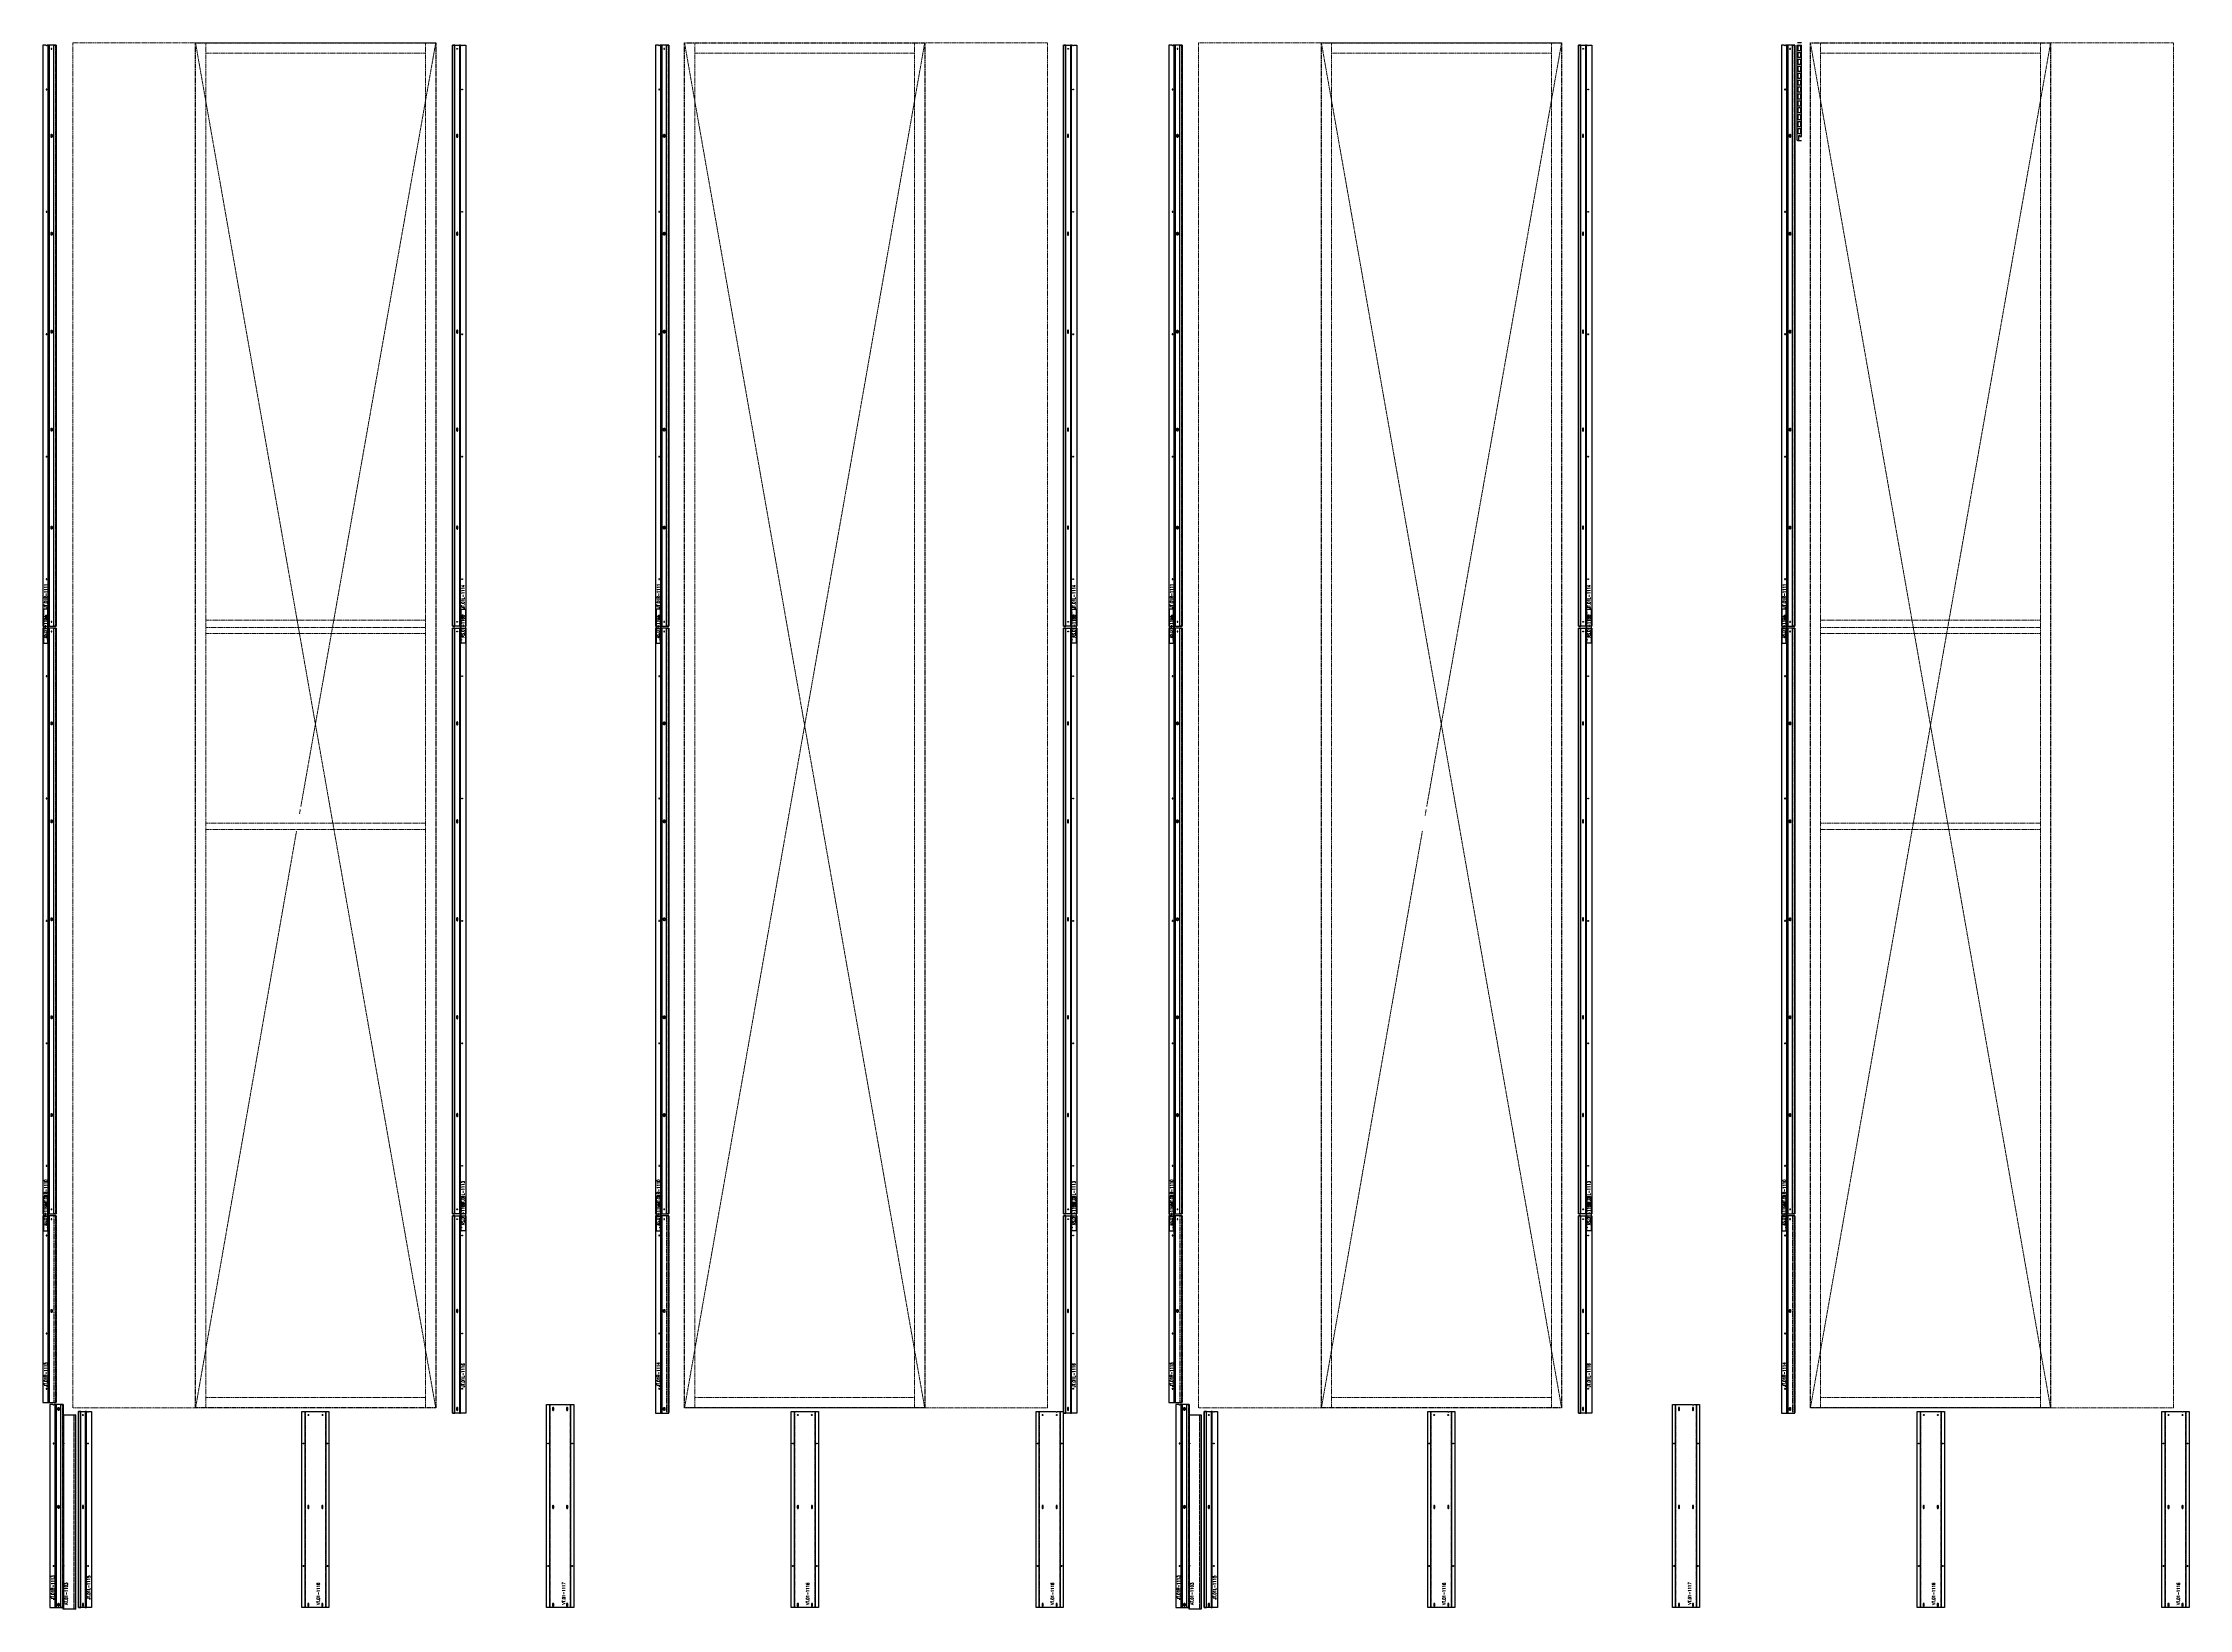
# Model space of a CAD drawing. Header units: inches. Extents: x 1191 to 4278, y -4365 to 1348.
# Drawn here: x 3361 to 3887, y 259 to 643 of the extents above; entities that cross this region are included whole.
import ezdxf

# ---------------------------------------------------------------- set-up
doc = ezdxf.new("R2010")
doc.units = ezdxf.units.IN
doc.header["$MEASUREMENT"] = 0
for name, pattern in [('NBK_Center', [0.541667, 0.333333, -0.0625, 0.083333, -0.0625]), ('NBK_Center2', [0.270833, 0.166667, -0.03125, 0.041667, -0.03125]), ('NBK_Hidden', [0.125, 0.083333, -0.041667]), ('NBK_Hidden2', [0.0625, 0.041667, -0.020833])]:
    doc.linetypes.add(name, pattern=pattern)
doc.layers.get('Defpoints').update_dxf_attribs({"color": 250, "lineweight": 0})
for name, color, linetype, lineweight in [('!Bracket', 11, 'Continuous', 25), ('!Clip - bent', 20, 'Continuous', 25), ('!Dimension', 50, 'Continuous', 5), ('!Dimension @ 1.25', 50, 'Continuous', 5), ('!Extrusion', 140, 'Continuous', 25), ('!Flashing', 40, 'Continuous', 25), ('!Linetype_Center', 220, 'NBK_Center', 9), ('!Linetype_Center2', 222, 'NBK_Center2', 9), ('!Linetype_Hidden', 210, 'NBK_Hidden', 9), ('!Misc2', 252, 'NBK_Hidden2', 5), ('!Terracotta Section', 41, 'Continuous', 30)]:
    doc.layers.add(name, color=color, linetype=linetype, lineweight=lineweight)
doc.styles.add('Romans', font='romans.shx', dxfattribs={"width": 0.8})

# ---------------------------------------------------------------- blocks, each defined once
blk = doc.blocks.new('A$C5F0FBCA1')
at = {"lineweight": 30}
for p, q in [((-569.38, 577.5), (-569.38, 912)), ((-569.38, 912), (-510.5, 912)), ((-510.5, 912), (-510.5, 577.5)), ((-449.5, 577.5), (-449.5, 912)), ((-449.5, 912), (-390.63, 912)), ((-390.63, 912), (-390.63, 577.5)), ((-293.38, 577.5), (-293.38, 912)), ((-293.38, 912), (-234.5, 912)), ((-234.5, 912), (-234.5, 577.5)), ((-173.5, 577.5), (-173.5, 912)), ((-173.5, 912), (-114.63, 912)), ((-114.63, 912), (-114.63, 577.5)), ((-510.5, 577.5), (-569.38, 577.5)), ((-390.63, 577.5), (-449.5, 577.5)), ((-234.5, 577.5), (-293.38, 577.5)), ((-114.63, 577.5), (-173.5, 577.5))]:
    blk.add_line(p, q, dxfattribs=at)
for p, q in [((-569.38, 912), (-510.5, 577.5)), ((-543.56, 724.9), (-510.5, 912)), ((-449.5, 577.5), (-390.63, 912)), ((-449.5, 912), (-390.63, 577.5)), ((-293.38, 912), (-234.5, 577.5)), ((-267.56, 724.9), (-234.5, 912)), ((-173.5, 912), (-114.63, 577.5)), ((-173.5, 577.5), (-114.63, 912)), ((-543.89, 723.05), (-543.7, 724.15)), ((-267.95, 722.69), (-267.7, 724.15)), ((-569.38, 577.5), (-544.62, 718.88)), ((-293.38, 577.5), (-268.62, 718.88))]:
    blk.add_line(p, q)
blk = doc.blocks.new('A$C5F5DB627')
for p, q in [((1968.5, 1130.4), (2057.5, 1130.4)), ((1968.5, 795.9), (1968.5, 1130.4)), ((1998.63, 795.9), (1998.63, 1130.4)), ((2001.13, 1130.4), (2001.13, 795.9)), ((2055, 1127.9), (2001.13, 1127.9)), ((2055, 795.9), (2055, 1130.4)), ((2057.5, 1130.4), (2057.5, 795.9)), ((2118.5, 1130.4), (2207.5, 1130.4)), ((2118.5, 795.9), (2118.5, 1130.4)), ((2121, 1130.4), (2121, 795.9)), ((2174.87, 1127.9), (2121, 1127.9)), ((2174.87, 795.9), (2174.87, 1130.4)), ((2177.37, 1130.4), (2177.37, 795.9)), ((2207.5, 1130.4), (2207.5, 795.9)), ((2244.5, 1130.4), (2333.5, 1130.4)), ((2244.5, 795.9), (2244.5, 1130.4)), ((2274.63, 795.9), (2274.63, 1130.4)), ((2277.13, 1130.4), (2277.13, 795.9)), ((2331, 1127.9), (2277.13, 1127.9)), ((2331, 795.9), (2331, 1130.4)), ((2333.5, 1130.4), (2333.5, 795.9)), ((2394.5, 1130.4), (2483.5, 1130.4)), ((2394.5, 795.9), (2394.5, 1130.4)), ((2397, 1130.4), (2397, 795.9)), ((2450.87, 1127.9), (2397, 1127.9)), ((2450.87, 795.9), (2450.87, 1130.4)), ((2453.37, 1130.4), (2453.37, 795.9)), ((2483.5, 1130.4), (2483.5, 795.9)), ((2055, 988.9), (2001.13, 988.9)), ((2001.13, 987.15), (2055, 987.15)), ((2055, 985.65), (2001.13, 985.65)), ((2450.87, 988.9), (2397, 988.9)), ((2397, 987.15), (2450.87, 987.15)), ((2450.87, 985.65), (2397, 985.65)), ((2001.13, 939.15), (2055, 939.15)), ((2055, 937.65), (2001.13, 937.65)), ((2397, 939.15), (2450.87, 939.15)), ((2450.87, 937.65), (2397, 937.65)), ((2057.5, 795.9), (1968.5, 795.9)), ((2001.13, 798.4), (2055, 798.4)), ((2207.5, 795.9), (2118.5, 795.9)), ((2121, 798.4), (2174.87, 798.4)), ((2333.5, 795.9), (2244.5, 795.9)), ((2277.13, 798.4), (2331, 798.4)), ((2483.5, 795.9), (2394.5, 795.9)), ((2397, 798.4), (2450.87, 798.4))]:
    blk.add_line(p, q)
blk = doc.blocks.new('TC.01-1201')
at = {"layer": '!Terracotta Section', "color": 1, "linetype": 'Continuous'}
blk.add_line((-1.18, 23.44), (0, 23.44), dxfattribs=at)
blk.add_lwpolyline([(-1.18, 23.44), (-1.18, 0.31, 0.414214), (-1.06, 0.19), (-0.81, 0.19, 0.414214), (-0.69, 0.31), (-0.69, 1.25, -0.414214), (-0.61, 1.33), (-0.55, 1.33, -0.414214), (-0.47, 1.25), (-0.47, 1.13, 0.414214), (-0.39, 1.05), (-0.08, 1.05, 0.414214), (0, 1.13), (0, 23.44)], format="xyb", dxfattribs=at)
for points in [[(-0.87, 23.26, -0.414214), (-0.75, 23.38), (-0.43, 23.38, -0.414214), (-0.31, 23.26), (-0.31, 22.2, -0.414214), (-0.43, 22.08), (-0.75, 22.08, -0.414214), (-0.87, 22.2)], [(-0.87, 21.57, -0.414214), (-0.75, 21.69), (-0.43, 21.69, -0.414214), (-0.31, 21.57), (-0.31, 20.51, -0.414214), (-0.43, 20.39), (-0.75, 20.39, -0.414214), (-0.87, 20.51)], [(-0.87, 19.88, -0.414214), (-0.75, 19.99), (-0.43, 19.99, -0.414214), (-0.31, 19.88), (-0.31, 18.81, -0.414214), (-0.43, 18.69), (-0.75, 18.69, -0.414214), (-0.87, 18.81)], [(-0.87, 18.18, -0.414214), (-0.75, 18.3), (-0.43, 18.3, -0.414214), (-0.31, 18.18), (-0.31, 17.12, -0.414214), (-0.43, 17), (-0.75, 17, -0.414214), (-0.87, 17.12)], [(-0.87, 16.49, -0.414214), (-0.75, 16.61), (-0.43, 16.61, -0.414214), (-0.31, 16.49), (-0.31, 15.43, -0.414214), (-0.43, 15.31), (-0.75, 15.31, -0.414214), (-0.87, 15.43)], [(-0.87, 14.8, -0.414214), (-0.75, 14.91), (-0.43, 14.91, -0.414214), (-0.31, 14.8), (-0.31, 13.73, -0.414214), (-0.43, 13.62), (-0.75, 13.62, -0.414214), (-0.87, 13.73)], [(-0.87, 13.1, -0.414214), (-0.75, 13.22), (-0.43, 13.22, -0.414214), (-0.31, 13.1), (-0.31, 12.04, -0.414214), (-0.43, 11.92), (-0.75, 11.92, -0.414214), (-0.87, 12.04)], [(-0.87, 11.41, -0.414214), (-0.75, 11.53), (-0.43, 11.53, -0.414214), (-0.31, 11.41), (-0.31, 10.34, -0.414214), (-0.43, 10.23), (-0.75, 10.23, -0.414214), (-0.87, 10.34)], [(-0.87, 9.72, -0.414214), (-0.75, 9.83), (-0.43, 9.83, -0.414214), (-0.31, 9.72), (-0.31, 8.65, -0.414214), (-0.43, 8.53), (-0.75, 8.53, -0.414214), (-0.87, 8.65)], [(-0.87, 8.02, -0.414214), (-0.75, 8.14), (-0.43, 8.14, -0.414214), (-0.31, 8.02), (-0.31, 6.96, -0.414214), (-0.43, 6.84), (-0.75, 6.84, -0.414214), (-0.87, 6.96)], [(-0.87, 6.33, -0.414214), (-0.75, 6.45), (-0.43, 6.45, -0.414214), (-0.31, 6.33), (-0.31, 5.27, -0.414214), (-0.43, 5.15), (-0.75, 5.15, -0.414214), (-0.87, 5.27)], [(-0.87, 4.64, -0.414214), (-0.75, 4.75), (-0.43, 4.75, -0.414214), (-0.31, 4.64), (-0.31, 3.57, -0.414214), (-0.43, 3.46), (-0.75, 3.46, -0.414214), (-0.87, 3.57)], [(-0.87, 2.94, -0.414214), (-0.75, 3.06), (-0.43, 3.06, -0.414214), (-0.31, 2.94), (-0.31, 1.88, -0.414214), (-0.43, 1.76), (-0.75, 1.76, -0.414214), (-0.87, 1.88)]]:
    blk.add_lwpolyline(points, format="xyb", close=True, dxfattribs=at)
at = {"color": 4}
for points in [[(0, 24), (-1.03, 24)], [(0, 0), (-1.03, 0)]]:
    blk.add_lwpolyline(points, dxfattribs=at)
at = {"color": 1, "lineweight": 0, "ltscale": 25.4}
for points in [[(-1.18, 0.21), (-1.18, 0.19), (-1.16, 0.19)], [(-0.71, 0.19), (-0.69, 0.19), (-0.69, 0.21)], [(-0.69, 1.31), (-0.69, 1.33), (-0.67, 1.33)], [(-0.49, 1.33), (-0.47, 1.33), (-0.47, 1.31)], [(-0.47, 1.07), (-0.47, 1.05), (-0.45, 1.05)], [(-0.02, 1.05), (0, 1.05), (0, 1.07)]]:
    blk.add_lwpolyline(points, dxfattribs=at)
blk = doc.blocks.new('TAP HOLE_5mm')
at = {"layer": '!Linetype_Center2'}
for points in [[(-0.18, 0), (0.18, 0)], [(0, 0.18), (0, -0.18)]]:
    blk.add_lwpolyline(points, dxfattribs=at)
blk.add_circle((0, 0), 0.101)
blk = doc.blocks.new('WEEP HOLE')
at = {"layer": '!Linetype_Center'}
for p, q in [((-0.22, 0.37), (0.22, 0.37)), ((0, 0.83), (0, -0.08))]:
    blk.add_line(p, q, dxfattribs=at)
at = {"color": 0}
blk.add_lwpolyline([(-0.14, 0.61), (-0.14, 0.14, 0.414214), (0, 0, 0.414214), (0.14, 0.14), (0.14, 0.61, 0.414214), (0, 0.75, 0.414214)], format="xyb", close=True, dxfattribs=at)
blk = doc.blocks.new('SECTION CLEAR HOLE 1')
at = {"layer": '!Linetype_Center2'}
blk.add_line((-0.33, 0, 0), (0.26, 0, 0), dxfattribs=at)
at = {"layer": '!Misc2'}
blk.add_lwpolyline([(-0.12, 0.1), (0, 0.1), (0, -0.1), (-0.12, -0.1)], close=True, dxfattribs=at)
blk = doc.blocks.new('SLOTTED SECTION1')
at = {"layer": '!Linetype_Center2'}
blk.add_lwpolyline([(-0.24, 0), (0.12, 0)], dxfattribs=at)
at = {"layer": '!Misc2'}
blk.add_lwpolyline([(-0.12, 0.47), (0, 0.47), (0, -0.47), (-0.12, -0.47)], close=True, dxfattribs=at)
blk = doc.blocks.new('SLOTTED HOLE 1')
at = {"layer": '!Linetype_Center'}
for p, q in [((0, 0.55), (0, -0.55)), ((-0.22, 0), (0.22, 0))]:
    blk.add_line(p, q, dxfattribs=at)
at = {"color": 0}
blk.add_lwpolyline([(-0.14, 0.33), (-0.14, -0.33, 0.414214), (0, -0.47, 0.414214), (0.14, -0.33), (0.14, 0.33, 0.414214), (0, 0.47, 0.414214)], format="xyb", close=True, dxfattribs=at)
blk = doc.blocks.new('SL.01-1101')
at = {"layer": '!Bracket'}
for points in [[(4.65, -1.3), (4.65, -0.12), (-3.67, -0.12), (-3.67, -1.3)], [(-3.67, -1.3), (-3.67, -1.18), (4.65, -1.18), (4.65, -1.3)]]:
    blk.add_lwpolyline(points, close=True, dxfattribs=at)
at = {"layer": '!Dimension', "xscale": -1, "rotation": 270}
for name, p in [('SECTION CLEAR HOLE 1', (-2.88, -1.18)), ('SECTION CLEAR HOLE 1', (-1.3, -1.18)), ('SLOTTED SECTION1', (2.15, -1.18)), ('SLOTTED SECTION1', (3.73, -1.18))]:
    blk.add_blockref(name, p, dxfattribs=at)
at = {"layer": '!Extrusion', "xscale": -1, "rotation": 270}
blk.add_blockref('TAP HOLE_5mm', (-2.09, -0.83), dxfattribs=at)
at = {"layer": '!Extrusion', "linetype": 'NBK_Hidden', "xscale": -1, "rotation": 270}
blk.add_blockref('SLOTTED HOLE 1', (2.75, -0.83), dxfattribs=at)
at = {"layer": 'Defpoints', "color": 30, "insert": (0.32, -0.6), "char_height": 0.75, "width": 1.65, "attachment_point": 5, "style": 'Romans'}
blk.add_mtext('AS.01-1101', dxfattribs=at)
blk = doc.blocks.new('JT.01R-1115-')
at = {"layer": '!Extrusion'}
blk.add_lwpolyline([(-2.22, 45.77, -1), (-2.5, 45.77), (-3.25, 45.77), (-3.25, 0), (0, 0), (0, 45.77)], format="xyb", close=True, dxfattribs=at)
blk.add_lwpolyline([(-1.69, 45.77), (-1.69, 0), (-1.95, 0), (-1.95, 45.77), (-1.95, 0), (-1.87, 0), (-1.87, 45.77)], dxfattribs=at)
at = {"layer": '!Extrusion', "linetype": 'NBK_Hidden'}
blk.add_lwpolyline([(-0.57, 45.77), (-0.57, 0), (0, 0), (0, 45.77), (0, 0), (-0.08, 0), (-0.08, 45.77)], dxfattribs=at)
at = {"layer": '!Extrusion', "xscale": -1}
for name, p in [('TAP HOLE_5mm', (-1.13, 44.94)), ('TAP HOLE_5mm', (-2.36, 40.92)), ('WEEP HOLE', (-1.13, 22.06)), ('TAP HOLE_5mm', (-2.36, 16.91)), ('TAP HOLE_5mm', (-2.36, 3.38))]:
    blk.add_blockref(name, p, dxfattribs=at)
at = {"color": 144, "rotation": 90}
blk.add_blockref('SL.01-1101', (-3.25, 45.77), dxfattribs=at)
at = {"layer": 'Defpoints', "color": 5, "insert": (-2.54, 6.85), "char_height": 0.75, "width": 1.65, "attachment_point": 5, "rotation": 90, "style": 'Romans'}
blk.add_mtext('JT.01R-1115', dxfattribs=at)
blk = doc.blocks.new('JT.01R-1114-')
at = {"layer": '!Extrusion'}
blk.add_lwpolyline([(-2.22, 48.4, -1), (-2.5, 48.4), (-3.25, 48.4), (-3.25, 0), (0, 0), (0, 48.4)], format="xyb", close=True, dxfattribs=at)
blk.add_lwpolyline([(-1.69, 48.4), (-1.69, 0), (-1.95, 0), (-1.95, 48.4), (-1.95, 0), (-1.87, 0), (-1.87, 48.4)], dxfattribs=at)
at = {"layer": '!Extrusion', "linetype": 'NBK_Hidden'}
blk.add_lwpolyline([(-0.57, 48.4), (-0.57, 0), (0, 0), (0, 48.4), (0, 0), (-0.08, 0), (-0.08, 48.4)], dxfattribs=at)
at = {"layer": '!Extrusion', "xscale": -1}
for name, p in [('TAP HOLE_5mm', (-1.13, 47.57)), ('TAP HOLE_5mm', (-2.36, 43.54)), ('WEEP HOLE', (-1.13, 24.68)), ('TAP HOLE_5mm', (-2.36, 19.54)), ('TAP HOLE_5mm', (-2.36, 6)), ('WEEP HOLE', (-1.13, 0.68))]:
    blk.add_blockref(name, p, dxfattribs=at)
at = {"color": 144, "rotation": 90}
blk.add_blockref('SL.01-1101', (-3.25, 48.4), dxfattribs=at)
at = {"layer": 'Defpoints', "color": 5, "insert": (-2.54, 9.47), "char_height": 0.75, "width": 1.65, "attachment_point": 5, "rotation": 90, "style": 'Romans'}
blk.add_mtext('JT.01R-1114', dxfattribs=at)
blk = doc.blocks.new('AS.01-1100')
at = {"layer": '!Bracket'}
for points in [[(-1.3, 4.65), (-0.12, 4.65), (-0.12, -3.67), (-1.3, -3.67)], [(-1.3, -3.67), (-1.18, -3.67), (-1.18, 4.65), (-1.3, 4.65)]]:
    blk.add_lwpolyline(points, close=True, dxfattribs=at)
at = {"layer": '!Dimension'}
for name, p in [('SLOTTED SECTION1', (-1.18, 3.73)), ('SLOTTED SECTION1', (-1.18, 2.15)), ('SECTION CLEAR HOLE 1', (-1.18, -1.3)), ('SECTION CLEAR HOLE 1', (-1.18, -2.88))]:
    blk.add_blockref(name, p, dxfattribs=at)
at = {"layer": '!Extrusion', "linetype": 'NBK_Hidden'}
blk.add_blockref('SLOTTED HOLE 1', (-0.83, 2.75), dxfattribs=at)
at = {"layer": '!Extrusion', "rotation": 360}
blk.add_blockref('TAP HOLE_5mm', (-0.83, -2.09), dxfattribs=at)
at = {"layer": 'Defpoints', "color": 30, "insert": (-0.71, 0.49), "char_height": 0.75, "width": 1.65, "attachment_point": 5, "rotation": 90, "style": 'Romans'}
blk.add_mtext('AS.01-1100', dxfattribs=at)
blk = doc.blocks.new('JT.01L-1116')
at = {"layer": '!Extrusion'}
blk.add_lwpolyline([(2.22, 48.4, 1), (2.5, 48.4), (3.25, 48.4), (3.25, 0), (0, 0), (0, 48.4)], format="xyb", close=True, dxfattribs=at)
for points in [[(0, 48.4), (0, 0), (0.57, 0), (0.57, 48.4)], [(1.69, 48.4), (1.69, 0), (1.95, 0), (1.95, 48.4)]]:
    blk.add_lwpolyline(points, close=True, dxfattribs=at)
at = {"layer": '!Extrusion', "linetype": 'NBK_Hidden'}
blk.add_lwpolyline([(0, 48.4), (0, 0), (0.08, 0), (0.08, 48.4)], dxfattribs=at)
blk.add_lwpolyline([(1.87, 48.4), (1.87, 0), (1.95, 0), (1.95, 48.4)], close=True, dxfattribs=at)
at = {"layer": '!Dimension'}
blk.add_blockref('AS.01-1100', (3.25, 48.4), dxfattribs=at)
at = {"layer": '!Extrusion', "rotation": 360}
for p in [(1.13, 47.57), (2.36, 43.54), (2.36, 19.54), (2.36, 6)]:
    blk.add_blockref('TAP HOLE_5mm', p, dxfattribs=at)
at = {"layer": '!Extrusion'}
for p in [(1.13, 24.68), (1.13, 0.68)]:
    blk.add_blockref('WEEP HOLE', p, dxfattribs=at)
at = {"layer": 'Defpoints', "color": 2, "insert": (2.54, 9.28), "char_height": 0.75, "width": 1.65, "attachment_point": 5, "rotation": 90, "style": 'Romans'}
blk.add_mtext('JT.01L-1116', dxfattribs=at)
blk = doc.blocks.new('JT.01R-1110-')
at = {"layer": '!Extrusion'}
blk.add_lwpolyline([(0, 0), (0, 143.5), (-2.22, 143.5, -1), (-2.5, 143.5), (-3.25, 143.5), (-3.25, 0)], format="xyb", close=True, dxfattribs=at)
for points in [[(-1.95, 0), (-1.95, 143.5), (-1.69, 143.5), (-1.69, 0)], [(-0.57, 0), (-0.57, 143.5), (0, 143.5), (0, 0)]]:
    blk.add_lwpolyline(points, close=True, dxfattribs=at)
at = {"layer": '!Extrusion', "linetype": 'NBK_Hidden'}
for points in [[(-1.95, 0), (-1.95, 143.5), (-1.87, 143.5), (-1.87, 0)], [(-0.08, 0), (-0.08, 143.5), (0, 143.5), (0, 0)]]:
    blk.add_lwpolyline(points, close=True, dxfattribs=at)
at = {"layer": '!Extrusion', "xscale": -1}
for name, p in [('TAP HOLE_5mm', (-1.13, 142.67)), ('TAP HOLE_5mm', (-2.36, 131.75)), ('WEEP HOLE', (-1.13, 119.78)), ('TAP HOLE_5mm', (-2.36, 101.75)), ('WEEP HOLE', (-1.13, 95.78)), ('TAP HOLE_5mm', (-2.36, 71.75)), ('WEEP HOLE', (-1.13, 71.78)), ('WEEP HOLE', (-1.13, 47.78)), ('TAP HOLE_5mm', (-2.36, 41.75)), ('WEEP HOLE', (-1.13, 23.78)), ('TAP HOLE_5mm', (-2.36, 11.75)), ('TAP HOLE_5mm', (-1.13, 1.06))]:
    blk.add_blockref(name, p, dxfattribs=at)
at = {"color": 144, "rotation": 90}
blk.add_blockref('SL.01-1101', (-3.25, 143.5), dxfattribs=at)
at = {"layer": 'Defpoints', "color": 5, "insert": (-2.54, 5.38), "char_height": 0.75, "width": 1.65, "attachment_point": 5, "rotation": 90, "style": 'Romans'}
blk.add_mtext('JT.01R-1110', dxfattribs=at)
blk = doc.blocks.new('JT.01L-1113')
at = {"layer": '!Extrusion'}
blk.add_lwpolyline([(0, 0), (0, 143.5), (2.22, 143.5, 1), (2.5, 143.5), (3.25, 143.5), (3.25, 0)], format="xyb", close=True, dxfattribs=at)
at = {"layer": '!Extrusion', "linetype": 'NBK_Hidden'}
for points in [[(0.08, 0), (0.08, 143.5), (0, 143.5), (0, 0)], [(1.95, 0), (1.95, 143.5), (1.87, 143.5), (1.87, 0)]]:
    blk.add_lwpolyline(points, close=True, dxfattribs=at)
at = {"layer": '!Extrusion'}
for points in [[(0.57, 0), (0.57, 143.5), (0, 143.5), (0, 0)], [(1.95, 0), (1.95, 143.5), (1.69, 143.5), (1.69, 0)]]:
    blk.add_lwpolyline(points, close=True, dxfattribs=at)
at = {"layer": '!Dimension'}
blk.add_blockref('AS.01-1100', (3.25, 143.5), dxfattribs=at)
at = {"layer": '!Extrusion', "rotation": 360}
for p in [(1.13, 142.67), (2.36, 131.75), (2.36, 101.75), (2.36, 71.75), (2.36, 41.75), (2.36, 11.75), (1.13, 1.06)]:
    blk.add_blockref('TAP HOLE_5mm', p, dxfattribs=at)
at = {"layer": '!Extrusion'}
for p in [(1.13, 119.78), (1.13, 95.78), (1.13, 71.78), (1.13, 47.78), (1.13, 23.78)]:
    blk.add_blockref('WEEP HOLE', p, dxfattribs=at)
at = {"layer": 'Defpoints', "color": 2, "insert": (2.54, 5.08), "char_height": 0.75, "width": 1.65, "attachment_point": 5, "rotation": 90, "style": 'Romans'}
blk.add_mtext('JT.01L-1113', dxfattribs=at)
blk = doc.blocks.new('JT.01L-1114')
at = {"layer": '!Extrusion'}
blk.add_lwpolyline([(-3.25, 0), (-3.25, 142.35), (-1.02, 142.35, 1), (-0.75, 142.35), (0, 142.35), (0, 0)], format="xyb", close=True, dxfattribs=at)
at = {"layer": '!Extrusion', "linetype": 'NBK_Hidden'}
for points in [[(-3.17, 0), (-3.17, 142.35), (-3.25, 142.35), (-3.25, 0)], [(-1.3, 0), (-1.3, 142.35), (-1.38, 142.35), (-1.38, 0)]]:
    blk.add_lwpolyline(points, close=True, dxfattribs=at)
at = {"layer": '!Extrusion'}
for points in [[(-2.68, 0), (-2.68, 142.35), (-3.25, 142.35), (-3.25, 0)], [(-1.3, 0), (-1.3, 142.35), (-1.56, 142.35), (-1.56, 0)]]:
    blk.add_lwpolyline(points, close=True, dxfattribs=at)
at = {"layer": '!Extrusion', "rotation": 360}
for p in [(-2.12, 141.48), (-0.89, 131.52), (-0.89, 101.52), (-0.89, 71.52), (-0.89, 41.52), (-0.89, 11.52), (-2.12, 1.06)]:
    blk.add_blockref('TAP HOLE_5mm', p, dxfattribs=at)
at = {"layer": '!Extrusion'}
for p in [(-2.12, 119.78), (-2.12, 95.78), (-2.12, 71.78), (-2.12, 47.78), (-2.12, 23.78)]:
    blk.add_blockref('WEEP HOLE', p, dxfattribs=at)
at = {"layer": 'Defpoints', "color": 2, "insert": (-0.71, 7.17), "char_height": 0.75, "width": 1.65, "attachment_point": 5, "rotation": 90, "style": 'Romans'}
blk.add_mtext('JT.01L-1114', dxfattribs=at)
blk = doc.blocks.new('JT.01R-1111-')
at = {"layer": '!Extrusion'}
blk.add_lwpolyline([(3.25, 0), (3.25, 142.35), (1.02, 142.35, -1), (0.75, 142.35), (0, 142.35), (0, 0)], format="xyb", close=True, dxfattribs=at)
for points in [[(1.3, 0), (1.3, 142.35), (1.56, 142.35), (1.56, 0)], [(2.68, 0), (2.68, 142.35), (3.25, 142.35), (3.25, 0)]]:
    blk.add_lwpolyline(points, close=True, dxfattribs=at)
at = {"layer": '!Extrusion', "linetype": 'NBK_Hidden'}
for points in [[(1.3, 0), (1.3, 142.35), (1.38, 142.35), (1.38, 0)], [(3.17, 0), (3.17, 142.35), (3.25, 142.35), (3.25, 0)]]:
    blk.add_lwpolyline(points, close=True, dxfattribs=at)
at = {"layer": '!Extrusion', "xscale": -1}
for name, p in [('TAP HOLE_5mm', (2.12, 141.48)), ('TAP HOLE_5mm', (0.89, 131.52)), ('WEEP HOLE', (2.12, 119.78)), ('TAP HOLE_5mm', (0.89, 101.52)), ('WEEP HOLE', (2.12, 95.78)), ('TAP HOLE_5mm', (0.89, 71.52)), ('WEEP HOLE', (2.12, 71.78)), ('WEEP HOLE', (2.12, 47.78)), ('TAP HOLE_5mm', (0.89, 41.52)), ('WEEP HOLE', (2.12, 23.78)), ('TAP HOLE_5mm', (0.89, 11.52)), ('TAP HOLE_5mm', (2.12, 1.06))]:
    blk.add_blockref(name, p, dxfattribs=at)
at = {"layer": 'Defpoints', "color": 5, "insert": (0.71, 7.38), "char_height": 0.75, "width": 1.65, "attachment_point": 5, "rotation": 90, "style": 'Romans'}
blk.add_mtext('JT.01R-1111', dxfattribs=at)
blk = doc.blocks.new('VT.01-1116-')
at = {"layer": '!Extrusion'}
blk.add_lwpolyline([(3.33, 0), (-3.33, 0), (-3.33, 48.06), (1.58, 48.06, 1), (1.86, 48.06), (3.33, 48.06)], format="xyb", close=True, dxfattribs=at)
blk.add_lwpolyline([(1.86, 48.06), (2.54, 48.06), (2.54, 0), (-2.54, 0), (-2.54, 48.06), (1.58, 48.06)], dxfattribs=at)
at = {"layer": '!Extrusion', "linetype": 'NBK_Hidden'}
blk.add_lwpolyline([(1.86, 48.06), (2.46, 48.06), (2.46, 0), (-2.46, 0), (-2.46, 48.06), (1.58, 48.06)], dxfattribs=at)
at = {"layer": '!Extrusion', "rotation": 360}
for name, p in [('TAP HOLE_5mm', (-1.72, 47.18)), ('TAP HOLE_5mm', (1.72, 47.18)), ('TAP HOLE_5mm', (-2.93, 40.19)), ('TAP HOLE_5mm', (2.93, 40.19)), ('WEEP HOLE', (-1.72, 24.3)), ('WEEP HOLE', (1.72, 24.3)), ('TAP HOLE_5mm', (-2.93, 10.19)), ('TAP HOLE_5mm', (2.93, 10.19)), ('WEEP HOLE', (-1.72, 0.29)), ('WEEP HOLE', (1.72, 0.29))]:
    blk.add_blockref(name, p, dxfattribs=at)
at = {"layer": 'Defpoints', "color": 1, "insert": (0.69, 3.37), "char_height": 0.75, "width": 1.65, "attachment_point": 5, "rotation": 90, "style": 'Romans'}
blk.add_mtext('VT.01-1116', dxfattribs=at)
blk = doc.blocks.new('VT.01-1117-')
at = {"layer": '!Extrusion'}
blk.add_lwpolyline([(3.33, 0), (-3.33, 0), (-3.33, 49.75), (1.58, 49.75, 1), (1.86, 49.75), (3.33, 49.75)], format="xyb", close=True, dxfattribs=at)
blk.add_lwpolyline([(1.86, 49.75), (2.54, 49.75), (2.54, 0), (-2.54, 0), (-2.54, 49.75), (1.58, 49.75)], dxfattribs=at)
at = {"layer": '!Extrusion', "linetype": 'NBK_Hidden'}
blk.add_lwpolyline([(1.86, 49.75), (2.46, 49.75), (2.46, 0), (-2.46, 0), (-2.46, 49.75), (1.58, 49.75)], dxfattribs=at)
at = {"layer": '!Extrusion', "rotation": 360}
for name, p in [('WEEP HOLE', (-1.72, 48.3)), ('WEEP HOLE', (1.72, 48.3)), ('TAP HOLE_5mm', (-2.93, 40.19)), ('TAP HOLE_5mm', (2.93, 40.19)), ('WEEP HOLE', (-1.72, 24.3)), ('WEEP HOLE', (1.72, 24.3)), ('TAP HOLE_5mm', (-2.93, 10.19)), ('TAP HOLE_5mm', (2.93, 10.19)), ('WEEP HOLE', (-1.72, 0.29)), ('WEEP HOLE', (1.72, 0.29))]:
    blk.add_blockref(name, p, dxfattribs=at)
at = {"layer": 'Defpoints', "color": 1, "insert": (0.89, 3.47), "char_height": 0.75, "width": 1.65, "attachment_point": 5, "rotation": 90, "style": 'Romans'}
blk.add_mtext('VT.01-1117', dxfattribs=at)
blk = doc.blocks.new('JT.01L-1115')
at = {"layer": '!Extrusion', "linetype": 'NBK_Hidden'}
for points in [[(-3.25, 0), (-3.17, 0), (-3.17, 48.06), (-3.25, 48.06)], [(-1.38, 0), (-1.3, 0), (-1.3, 48.06), (-1.38, 48.06)]]:
    blk.add_lwpolyline(points, close=True, dxfattribs=at)
at = {"layer": '!Extrusion'}
blk.add_lwpolyline([(0, 48.06), (0, 0), (-3.25, 0), (-3.25, 48.06), (-1.02, 48.06, 1), (-0.75, 48.06)], format="xyb", close=True, dxfattribs=at)
for points in [[(-2.68, 48.06), (-3.25, 48.06), (-3.25, 0), (-2.68, 0)], [(-1.56, 0), (-1.3, 0), (-1.3, 48.06), (-1.56, 48.06)]]:
    blk.add_lwpolyline(points, close=True, dxfattribs=at)
at = {"layer": '!Extrusion', "rotation": 360}
for name, p in [('TAP HOLE_5mm', (-2.12, 47.18)), ('TAP HOLE_5mm', (-0.89, 40.19)), ('WEEP HOLE', (-2.12, 24.3)), ('TAP HOLE_5mm', (-0.89, 10.19)), ('WEEP HOLE', (-2.12, 0.29))]:
    blk.add_blockref(name, p, dxfattribs=at)
at = {"layer": 'Defpoints', "color": 2, "insert": (-0.71, 4.89), "char_height": 0.75, "width": 1.65, "attachment_point": 5, "rotation": 90, "style": 'Romans'}
blk.add_mtext('JT.01L-1115', dxfattribs=at)
blk = doc.blocks.new('JT.01R-1113-')
at = {"layer": '!Extrusion'}
blk.add_lwpolyline([(0, 49.75), (0, 0), (3.25, 0), (3.25, 49.75), (1.02, 49.75, -1), (0.75, 49.75)], format="xyb", close=True, dxfattribs=at)
at = {"layer": '!Extrusion', "linetype": 'NBK_Hidden'}
for points in [[(1.38, 0), (1.3, 0), (1.3, 49.75), (1.38, 49.75)], [(3.25, 0), (3.17, 0), (3.17, 49.75), (3.25, 49.75)]]:
    blk.add_lwpolyline(points, close=True, dxfattribs=at)
at = {"layer": '!Extrusion'}
for points in [[(1.56, 0), (1.3, 0), (1.3, 49.75), (1.56, 49.75)], [(2.68, 49.75), (3.25, 49.75), (3.25, 0), (2.68, 0)]]:
    blk.add_lwpolyline(points, close=True, dxfattribs=at)
at = {"layer": '!Extrusion', "xscale": -1}
for name, p in [('WEEP HOLE', (2.12, 48.3)), ('TAP HOLE_5mm', (0.89, 40.19)), ('WEEP HOLE', (2.12, 24.3)), ('TAP HOLE_5mm', (0.89, 10.19)), ('WEEP HOLE', (2.12, 0.29))]:
    blk.add_blockref(name, p, dxfattribs=at)
at = {"layer": 'Defpoints', "color": 5, "insert": (0.71, 4.89), "char_height": 0.75, "width": 1.65, "attachment_point": 5, "rotation": 90, "style": 'Romans'}
blk.add_mtext('JT.01R-1113', dxfattribs=at)
blk = doc.blocks.new('NORTH TRACKS')
at = {"layer": '!Clip - bent', "color": 3}
for name, p in [('JT.01R-1110-', (1394.46, 753.58)), ('JT.01L-1113', (1491.64, 753.58)), ('JT.01R-1110-', (1544.64, 753.58)), ('JT.01L-1113', (1641.39, 753.58)), ('JT.01R-1110-', (1670.46, 753.58)), ('JT.01L-1113', (1767.64, 753.58)), ('JT.01R-1110-', (1820.64, 753.58)), ('JT.01R-1115-', (1394.46, 707.31)), ('JT.01L-1116', (1491.64, 704.69)), ('JT.01R-1114-', (1544.64, 704.69)), ('JT.01L-1116', (1641.39, 704.69)), ('JT.01R-1115-', (1670.46, 707.31)), ('JT.01L-1116', (1767.64, 704.69)), ('JT.01R-1114-', (1820.64, 704.69))]:
    blk.add_blockref(name, p, dxfattribs=at)
at = {"layer": '!Dimension'}
for name, p in [('JT.01R-1111-', (1391.21, 897.58)), ('JT.01L-1114', (1494.89, 897.58)), ('JT.01R-1111-', (1541.39, 897.58)), ('JT.01L-1114', (1644.64, 897.58)), ('JT.01R-1111-', (1667.21, 897.58)), ('JT.01L-1114', (1770.89, 897.58)), ('JT.01R-1111-', (1817.39, 897.58)), ('JT.01R-1113-', (1392.92, 657.06)), ('VT.01-1117-', (1518, 657.06)), ('JT.01R-1113-', (1668.92, 657.06)), ('VT.01-1117-', (1794, 657.06))]:
    blk.add_blockref(name, p, dxfattribs=at)
at = {"layer": '!Dimension', "rotation": 360}
for p in [(1458, 657.06), (1578, 657.06), (1638, 657.06), (1734, 657.06), (1854, 657.06), (1914, 657.06)]:
    blk.add_blockref('VT.01-1116-', p, dxfattribs=at)
at = {"layer": '!Dimension @ 1.25'}
for p in [(1403.15, 657.06), (1679.15, 657.06)]:
    blk.add_blockref('JT.01L-1115', p, dxfattribs=at)
blk = doc.blocks.new('HOLE FLASHING')
at = {"layer": '!Linetype_Center2'}
blk.add_line((-0.31, 0), (0.26, 0), dxfattribs=at)
at = {"layer": '!Misc2'}
blk.add_lwpolyline([(-0.06, 0.1), (0, 0.1), (0, -0.1), (-0.06, -0.1)], close=True, dxfattribs=at)
blk = doc.blocks.new('AT.01-1103')
at = {"layer": '!Flashing', "color": 2}
for points in [[(0, 47.25), (2.99, 47.25), (2.99, -0.37), (0, -0.37)], [(0, 47.25), (0.06, 47.25), (0.06, -0.37), (0, -0.37)], [(2.94, -0.37), (2.99, -0.37), (2.99, 47.25), (2.94, 47.25)]]:
    blk.add_lwpolyline(points, close=True, dxfattribs=at)
at = {"layer": '!Linetype_Center'}
blk.add_lwpolyline([(0, 47.25), (2.6, 47.25), (2.6, -0.37), (0, -0.37)], close=True, dxfattribs=at)
at = {"color": 144}
for p in [(0.06, 40.19), (0.06, 10.19)]:
    blk.add_blockref('HOLE FLASHING', p, dxfattribs=at)
at = {"layer": 'Defpoints', "color": 6, "insert": (0.73, 3.39), "char_height": 0.75, "width": 1.65, "attachment_point": 5, "rotation": 90, "style": 'Romans'}
blk.add_mtext('AT.01-1103', dxfattribs=at)
blk = doc.blocks.new('NORTH MOVEMENT FLASHING')
at = {"color": 144}
for p in [(1894.17, 657.06), (2170.17, 657.06)]:
    blk.add_blockref('AT.01-1103', p, dxfattribs=at)

msp = doc.modelspace()

# ---------------------------------------------------------------- block references
at = {"layer": '!Clip - bent', "color": 3}
msp.add_blockref('NORTH TRACKS', (1969.71, -397.29, -1349.31), dxfattribs=at)
at = {"layer": '!Linetype_Hidden'}
for name, p in [('A$C5F5DB627', (1399.71, -487.19)), ('A$C5F0FBCA1', (3967.71, -268.79))]:
    msp.add_blockref(name, p, dxfattribs=at)
at = {"color": 144}
msp.add_blockref('NORTH MOVEMENT FLASHING', (1471.71, -397.29, -1349.31), dxfattribs=at)
at = {"color": 4}
msp.add_blockref('TC.01-1201', (3792.06, 619.21), dxfattribs=at)

doc.saveas('drawing.dxf')
